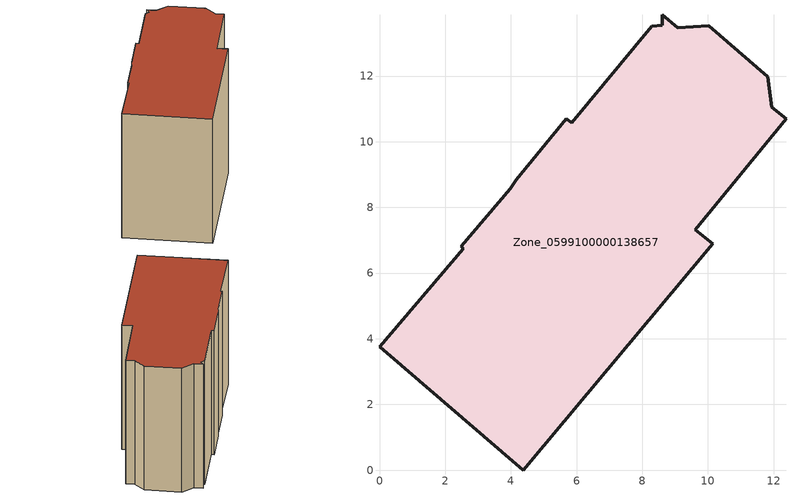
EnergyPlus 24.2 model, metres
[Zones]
Zone_0599100000138657
 floor ground (C_G): 8.3,13.51 8.61,13.54 8.61,13.86 9.08,13.47 10.02,13.54 11.83,11.97 11.95,11.06 12.38,10.71 9.61,7.33 10.15,6.89 4.38,0 0,3.76 2.55,6.75 2.49,6.82 3.98,8.57 4.16,8.85 5.69,10.71 5.86,10.59 z0
 wall outside (C_F): 4.38,0 10.15,6.89 9.61,7.33 12.38,10.71 11.95,11.06 11.83,11.97 10.02,13.54 9.08,13.47 8.61,13.86 8.61,13.54 8.3,13.51 5.86,10.59 5.69,10.71 4.16,8.85 3.98,8.57 2.49,6.82 2.55,6.75 0,3.76 4.38,0 z0:8.94
 roof outside (C_R): 8.61,13.86 8.61,13.54 8.3,13.51 5.86,10.59 5.69,10.71 4.16,8.85 3.98,8.57 2.49,6.82 2.55,6.75 0,3.76 4.38,0 10.15,6.89 9.61,7.33 12.38,10.71 11.95,11.06 11.83,11.97 10.02,13.54 9.08,13.47 z8.94
[BUILDING]
Pand.0599100000138657: North Axis=0; Terrain=City; Loads Convergence Tolerance Value=0.04; Temperature Convergence Tolerance Value=0.4; Solar Distribution=FullExterior; Maximum Number of Warmup Days=25; Minimum Number of Warmup Days=1
[Site:Location]
Rotterdam.The.Hague.AP_ZH_NLD Design_Conditions: Latitude=51.96; Longitude=4.45; Time Zone=1; Elevation=-4.5
[SITE:GROUNDTEMPERATURE:BUILDINGSURFACE]
18, 18, 18, 18, 18, 18, 18, 18, 18, 18, 18, 18
[MATERIAL] Thermal Absorptance=0.9; Solar Absorptance=0.7; Visible Absorptance=0.7
Name | Roughness | Thickness | Conductivity | Density | Specific Heat
G.TC.1946 | MediumSmooth | 0.15 | 1 | 540 | 1210
F.TC.1946 | Rough | 0.3 | 0.857143 | 1920 | 840
R.TC.1946 | MediumRough | 0.2 | 0.909091 | 1500 | 1000
[CONSTRUCTION]
C_G: G.TC.1946
C_F: F.TC.1946
C_R: R.TC.1946
[ZONE]
Zone_0599100000138657: Type=1; Multiplier=1; Ceiling Height=Autocalculate; Volume=Autocalculate; Floor Area=autocalculate; Part of Total Floor Area=Yes
[ZONEINFILTRATION:DESIGNFLOWRATE]
Infil_Zone_0599100000138657: Zone or ZoneList or Space or SpaceList=Zone_0599100000138657; Schedule=AlwaysOn; Design Flow Rate Calculation Method=Flow/Area; Flow Rate per Floor Area=0.003; Constant Term Coefficient=1; Temperature Term Coefficient=0; Velocity Term Coefficient=0; Velocity Squared Term Coefficient=0
[HVACTEMPLATE:ZONE:IDEALLOADSAIRSYSTEM]
Zone_0599100000138657: Maximum Heating Supply Air Temperature=50; Minimum Cooling Supply Air Temperature=13; Maximum Heating Supply Air Humidity Ratio=0.0156; Minimum Cooling Supply Air Humidity Ratio=0.0077; Heating Limit=NoLimit; Cooling Limit=NoLimit; Dehumidification Control Type=ConstantSensibleHeatRatio; Cooling Sensible Heat Ratio=0.7; Dehumidification Setpoint=60; Humidification Control Type=None; Humidification Setpoint=30; Outdoor Air Method=None; Outdoor Air Flow Rate per Person=0.00944; Outdoor Air Flow Rate per Zone Floor Area=0; Outdoor Air Flow Rate per Zone=0; Demand Controlled Ventilation Type=None; Outdoor Air Economizer Type=NoEconomizer; Heat Recovery Type=None; Sensible Heat Recovery Effectiveness=0.7; Latent Heat Recovery Effectiveness=0.65
[ZONECONTROL:THERMOSTAT]
ThermostatControl_Zone_0599100000138657: Zone or ZoneList=Zone_0599100000138657; Control Type Schedule=DualSetpointControlType; Control 1=Thermostat_Zone_0599100000138657; Temperature Difference Between Cutout And Setpoint=0
[THERMOSTATSETPOINT:DUALSETPOINT]
Thermostat_Zone_0599100000138657: Heating Setpoint Temperature Schedule=HeatingSetpoint_Zone_0599100000138657; Cooling Setpoint Temperature Schedule=CoolingSetpoint_Zone_0599100000138657
[SCHEDULE:COMPACT]
HeatingSetpoint_Zone_0599100000138657: Through: 12/31, For: AllDays, Until: 24:00, 21
CoolingSetpoint_Zone_0599100000138657: Through: 12/31, For: AllDays, Until: 24:00, 24
DualSetpointControlType: Through: 12/31, For: AllDays, Until: 24:00, 4
AlwaysOn: Through: 12/31, For: AllDays, Until: 24:00, 1
